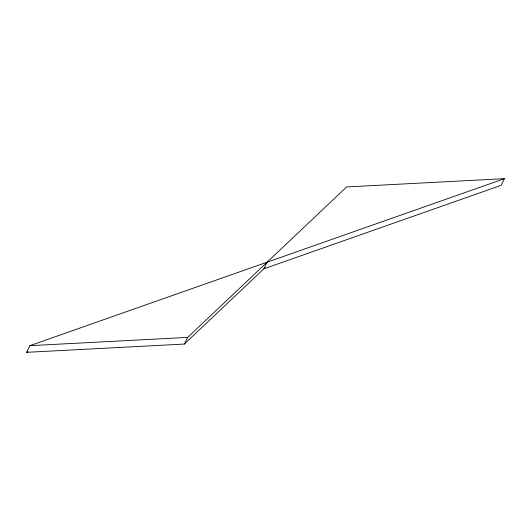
<?xml version="1.0" encoding="UTF-8"?>
<svg xmlns="http://www.w3.org/2000/svg" width="531" height="531" viewBox="0 0 531 531"><rect width="100%" height="100%" fill="white"/><g stroke="black" fill="none" stroke-linecap="round" stroke-linejoin="round"><path stroke-width="0.8" d="M265.049 267.69L184.363 344.061L26.55 352.332L29.855 345.668L504.45 178.668L501.145 185.332L263.847 268.832L267.153 262.168M184.363 344.061L187.669 337.397L346.637 186.939L504.45 178.668M26.55 352.332L28.11 351.781M29.855 345.668L187.669 337.397"/></g></svg>
